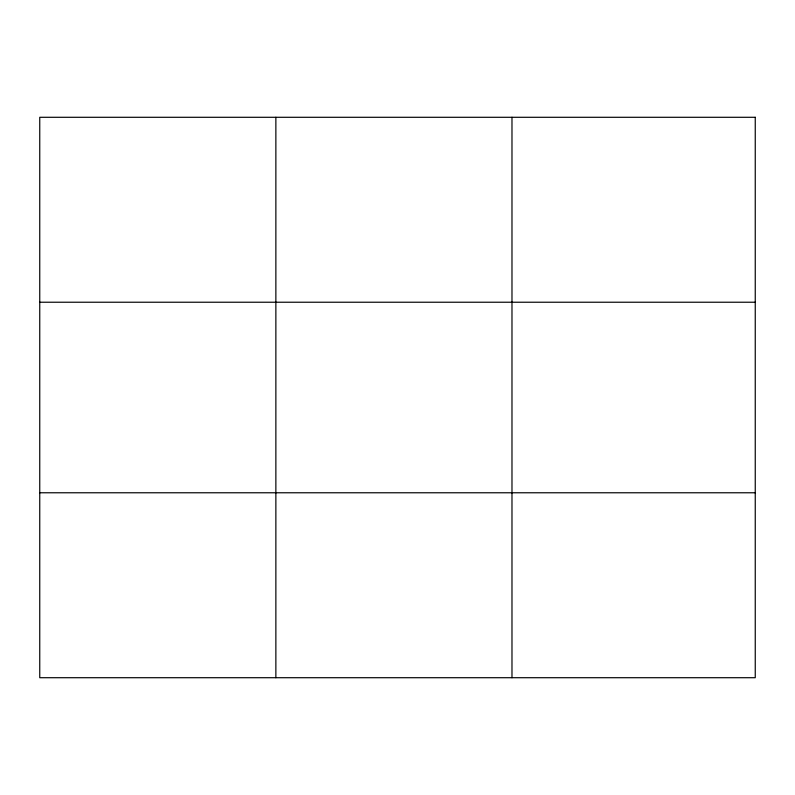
<?xml version="1.0" encoding="UTF-8"?>
<svg xmlns="http://www.w3.org/2000/svg" width="795" height="795" viewBox="0 0 795 795"><rect width="100%" height="100%" fill="white"/><g stroke="black" fill="none" stroke-linecap="round" stroke-linejoin="round"><path stroke-width="1.19" d="M275.865 677.708L275.865 117.292M511.98 677.708L511.98 117.292M39.75 302.229L755.25 302.229M39.75 492.771L755.25 492.771M755.25 117.292L755.25 677.708L39.75 677.708L39.75 117.292L755.25 117.292"/></g></svg>
